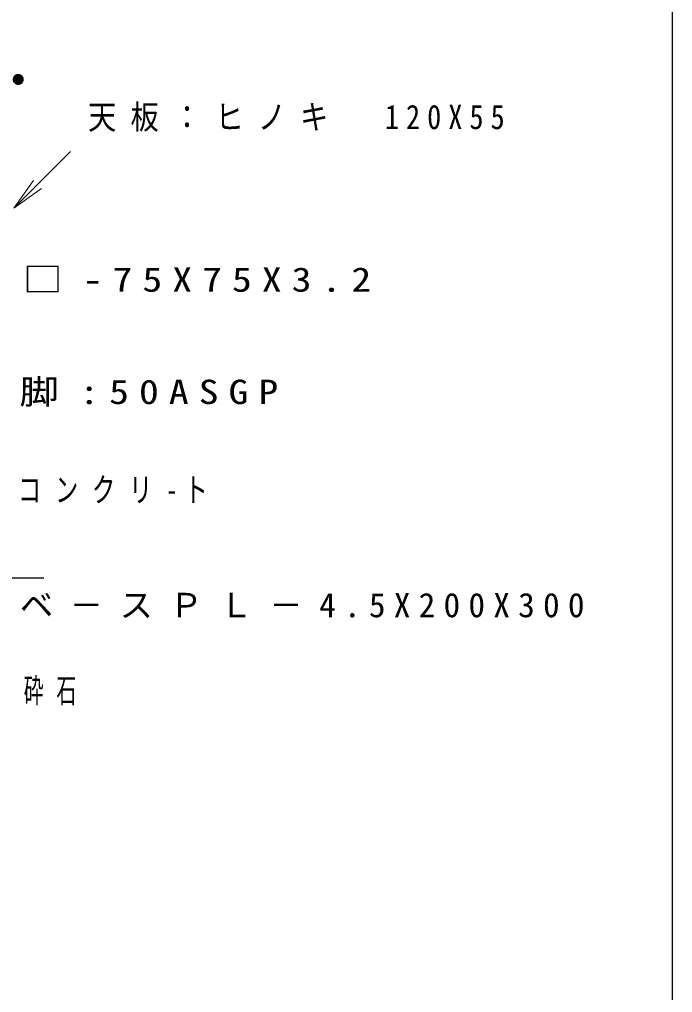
# Model space of a CAD drawing. Units: millimetres on the paper. Extents: x -365 to 0, y -5 to 257.
# Drawn here: x -58.9 to 0, y 58.8 to 146.7 of the extents above; entities that cross this region are included whole.
import ezdxf

# ---------------------------------------------------------------- set-up
doc = ezdxf.new("R2010")
doc.units = ezdxf.units.MM
doc.layers.add('1_20', color=7, linetype='Continuous', lineweight=25)
doc.layers.add('NAKAMURA図枠', color=7, linetype='Continuous', lineweight=13)
doc.styles.add('ＭＳ ゴシック', font='')
doc.styles.get('ＭＳ ゴシック').set_extended_font_data('MS Gothic')

# ---------------------------------------------------------------- blocks, each defined once
blk = doc.blocks.new('open_arrow')
at = {"color": 0, "linetype": 'Continuous', "lineweight": -2}
blk.add_lwpolyline([(7.5, 1.25), (0, 0), (7.5, -1.25)], dxfattribs=at)
blk = doc.blocks.new('filled_dot')
at = {"color": 0, "linetype": 'Continuous', "lineweight": -2, "const_width": 1.25}
blk.add_lwpolyline([(-0.625, 0, 1), (0.625, 0, 1)], format="xyb", close=True, dxfattribs=at)

msp = doc.modelspace()

# ---------------------------------------------------------------- linework, layer by layer
at = {"layer": '1_20', "lineweight": 13}
msp.add_line((-59.405, 129.661), (-54.306, 134.76), dxfattribs=at)
at = {"layer": '1_20', "color": 3}
msp.add_line((-69.019, 96.273), (-56.718, 96.273), dxfattribs=at)
at = {"layer": 'NAKAMURA図枠', "color": 20, "lineweight": 25}
msp.add_line((0, 0), (0, 257), dxfattribs=at)

# ---------------------------------------------------------------- block references
at = {"layer": '1_20', "lineweight": 13, "xscale": 0.4, "yscale": 0.4}
for name, p, rotation in [('filled_dot', (-59.019, 141.273), 180), ('open_arrow', (-59.405, 129.661), 45)]:
    msp.add_blockref(name, p, dxfattribs=dict(at, rotation=rotation))

# ---------------------------------------------------------------- texts
at = {"layer": '1_20', "char_height": 2.199, "attachment_point": 4, "style": 'ＭＳ ゴシック'}
for s, insert in [('\\T1.5;\\W0.85;天板：ヒノキ\u3000120X55', (-52.718, 137.76)), ('\\T1.5;\\W1.2;□-75X75X3.2', (-58.606, 123.176)), ('\\T1.5;\\W1.2;脚:50ASGP', (-58.914, 112.944)), ('\\T1.59;\\W0.7;コンクリ-ト', (-59.042, 104.165)), ('\\T1.5;ベ－スＰＬ－4.5X200X300', (-58.867, 93.779)), ('\\T1.64;\\W0.6;砕石', (-58.529, 85.988))]:
    msp.add_mtext(s, dxfattribs=dict(at, insert=insert))

doc.saveas('drawing.dxf')
